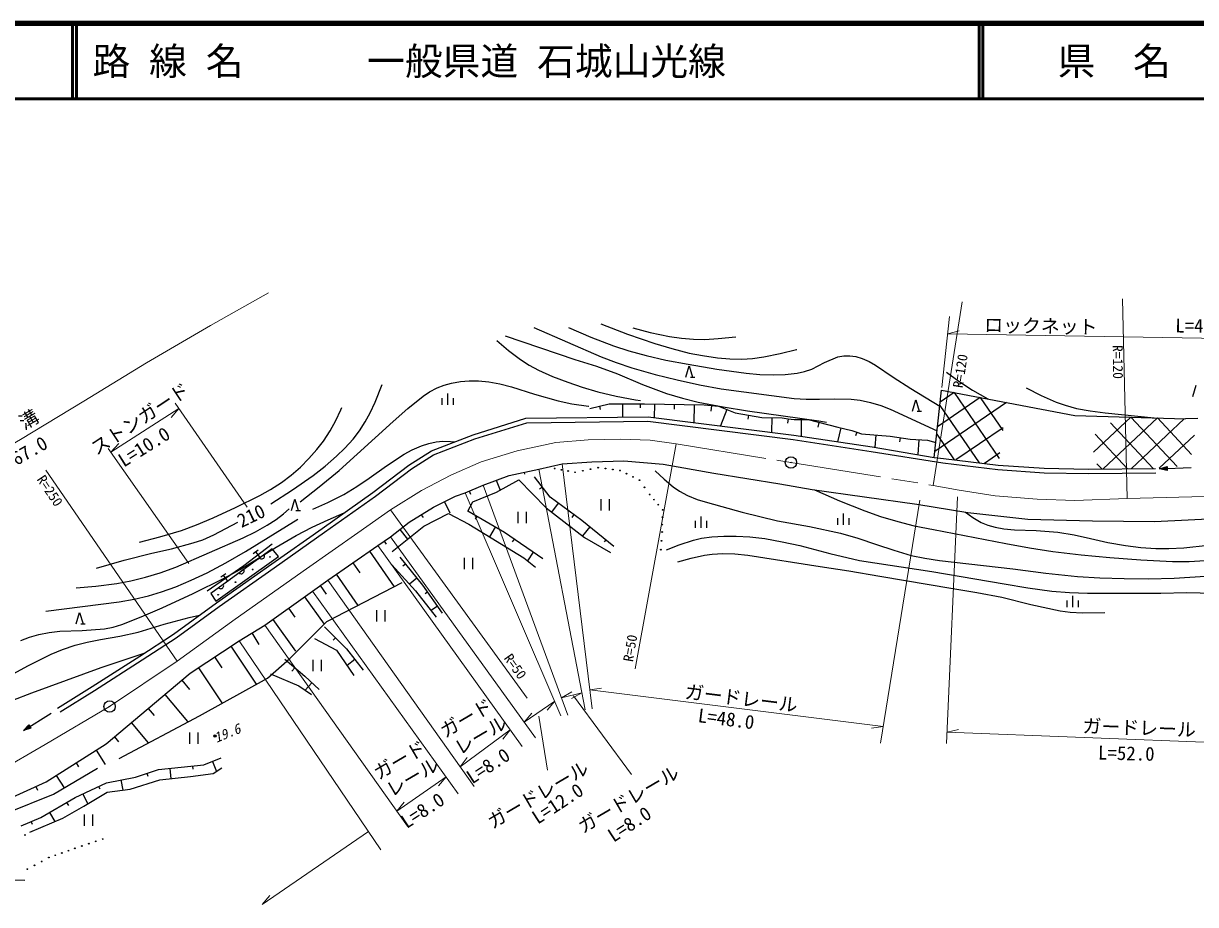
# Model space of a CAD drawing. Units: millimetres, scale not verified. Extents: x 40000 to 680000, y 20000 to 380000.
# Drawn here: x 171234 to 326404, y 263295 to 380000 of the extents above; entities that cross this region are included whole.
import ezdxf
from ezdxf.enums import TextEntityAlignment as Align

# ---------------------------------------------------------------- set-up
doc = ezdxf.new("R2010")
doc.units = ezdxf.units.MM
doc.header["$LTSCALE"] = 1000
doc.linetypes.add('CHAIN', pattern=[18.5, 12, -1.5, 3.5, -1.5])
for name, color, linetype, lineweight in [('M-BGD', 7, 'Continuous', 25), ('M-BMK', 2, 'CHAIN', 13), ('M-BMK-SRVR', 3, 'Continuous', 25), ('M-STR-HTXT', 7, 'Continuous', 13), ('M-TTL', 2, 'Continuous', 140), ('M-TTL-LINE', 7, 'Continuous', 50)]:
    doc.layers.add(name, color=color, linetype=linetype, lineweight=lineweight)
doc.layers.add('M-TTL-TXT', color=7, linetype='Continuous')
doc.styles.add('ＭＳ ゴシック', font='')
doc.styles.get('ＭＳ ゴシック').set_extended_font_data('MS Gothic')

msp = doc.modelspace()

# ---------------------------------------------------------------- linework, layer by layer
at = {"layer": 'M-BGD'}
for p, q in [((258926, 333142), (259376, 334642)), ((259376, 334642), (259826, 333142)), ((259526, 333142), (260126, 333142)), ((326039, 330576), (326489, 332076)), ((227381, 330976), (227381, 329476)), ((291817, 322525), (292782, 331411)), ((294433, 331101), (292613, 329857)), ((292782, 331411), (310424, 328093)), ((294433, 331101), (300385, 322391)), ((226631, 330376), (226631, 329476)), ((228131, 330376), (228131, 329476)), ((246203, 328992), (248779, 329606)), ((247491, 329299), (247595, 328861)), ((248779, 329606), (252338, 329606)), ((250558, 329606), (250558, 327870)), ((252338, 329606), (253442, 329606)), ((252890, 329606), (252890, 329093)), ((253442, 329606), (261356, 329483)), ((254761, 329585), (254733, 327807)), ((257399, 329544), (257390, 328924)), ((260037, 329504), (260001, 327144)), ((261356, 329483), (263258, 329299)), ((262307, 329391), (262235, 328639)), ((263258, 329299), (264363, 328870)), ((288930, 328636), (289380, 330136)), ((289380, 330136), (289830, 328636)), ((301382, 329794), (291903, 323316)), ((297907, 330448), (292258, 326587)), ((292564, 329405), (297750, 321816)), ((297907, 330448), (300883, 326093)), ((230785, 325527), (237758, 327718)), ((237758, 327718), (253919, 327910)), ((253919, 327910), (273219, 325480)), ((264363, 328870), (263519, 326701)), ((264363, 328870), (265467, 328440)), ((265467, 328440), (268964, 327827)), ((267215, 328133), (267118, 327576)), ((268964, 327827), (271663, 327765)), ((270314, 327796), (270269, 325852)), ((271663, 327765), (272461, 327643)), ((272461, 327643), (272367, 327034)), ((272461, 327643), (273259, 327520)), ((273259, 327520), (275099, 327520)), ((274179, 327520), (274179, 325334)), ((275099, 327520), (279026, 326538)), ((289530, 328636), (290130, 328636)), ((310424, 328093), (325062, 327622)), ((317837, 327855), (312876, 323203)), ((321370, 327741), (314175, 320994)), ((317837, 327855), (323953, 321331)), ((324904, 327627), (317865, 321027)), ((321370, 327741), (325886, 322925)), ((326712, 327653), (325062, 327622)), ((230982, 324960), (237854, 327119)), ((237854, 327119), (253884, 327309)), ((253884, 327309), (273136, 324886)), ((276548, 327161), (276392, 326528)), ((279447, 326442), (278991, 324601)), ((279026, 326538), (280897, 326083)), ((280897, 326083), (281541, 325868)), ((281541, 325868), (281383, 325395)), ((281541, 325868), (282185, 325654)), ((300933, 326459), (294679, 322185)), ((315138, 327078), (320787, 321054)), ((225270, 323407), (230785, 325527)), ((225541, 322868), (230982, 324960)), ((273136, 324886), (283480, 323309)), ((273219, 325480), (283572, 323902)), ((282185, 325654), (285989, 325347)), ((284087, 325500), (283953, 323839)), ((285989, 325347), (288627, 324917)), ((287308, 325132), (287220, 324591)), ((288627, 324917), (290897, 324795)), ((289762, 324856), (289655, 322886)), ((290897, 324795), (292032, 324502)), ((292149, 325581), (294451, 322212)), ((313114, 325582), (317388, 321023)), ((326267, 325478), (321601, 321103)), ((222253, 321496), (225270, 323407)), ((222596, 321003), (225541, 322868)), ((283480, 323309), (292952, 321788)), ((283572, 323902), (291817, 322525)), ((300484, 323124), (298448, 321733)), ((217480, 317855), (222253, 321496)), ((239465, 320981), (242532, 321672)), ((242532, 321672), (246485, 321952)), ((246485, 321952), (250706, 322051)), ((250706, 322051), (255909, 321609)), ((255909, 321609), (262633, 320431)), ((291817, 322525), (293036, 322382)), ((292952, 321788), (300209, 320917)), ((293036, 322382), (300267, 321514)), ((300267, 321514), (306371, 321075)), ((313341, 321684), (313990, 320993)), ((321651, 321012), (322637, 321336)), ((321930, 321024), (322601, 321254)), ((322601, 321254), (322619, 320854)), ((322637, 321336), (322662, 320776)), ((217835, 317371), (222596, 321003)), ((232103, 318834), (235554, 320138)), ((235554, 320138), (239465, 320981)), ((237509, 320560), (237563, 320309)), ((240982, 317238), (238896, 319937)), ((262633, 320431), (271387, 319033)), ((300209, 320917), (306345, 320475)), ((306345, 320475), (312234, 320377)), ((306371, 321075), (312237, 320977)), ((312234, 320377), (321124, 320457)), ((312237, 320977), (321118, 321057)), ((321651, 321012), (325823, 321196)), ((322662, 320776), (321651, 321012)), ((322619, 320854), (321930, 321024)), ((322090, 321031), (322564, 321172)), ((322575, 320932), (322090, 321031)), ((322330, 321042), (322528, 321090)), ((322532, 321011), (322330, 321042)), ((322528, 321090), (322532, 321011)), ((322564, 321172), (322575, 320932)), ((229725, 317837), (232103, 318834)), ((230262, 318106), (230433, 317673)), ((233828, 319486), (234325, 318171)), ((233866, 317913), (236810, 319569)), ((236810, 319569), (240430, 315827)), ((239939, 318588), (239565, 318299)), ((271387, 319033), (275657, 318248)), ((275657, 318248), (289516, 316346)), ((206704, 315480), (207154, 316980)), ((207154, 316980), (207604, 315480)), ((210765, 313100), (217480, 317855)), ((211111, 312610), (217835, 317371)), ((225507, 315920), (228422, 317377)), ((226964, 316649), (227694, 315189)), ((228422, 317377), (229725, 317837)), ((230062, 315397), (230737, 316624)), ((230737, 316624), (233866, 317913)), ((245154, 314170), (240982, 317238)), ((247658, 316991), (247658, 315491)), ((248798, 315491), (248798, 316991)), ((207304, 315480), (207904, 315480)), ((222286, 313926), (225507, 315920)), ((224233, 313434), (227485, 315091)), ((227485, 315091), (230184, 313680)), ((234909, 312575), (230062, 315397)), ((236694, 315290), (236694, 313790)), ((237834, 313790), (237834, 315290)), ((240430, 315827), (245522, 311900)), ((242025, 316471), (241146, 315275)), ((279742, 315073), (279742, 313573)), ((289516, 316346), (296240, 315217)), ((296240, 315217), (304209, 314325)), ((219832, 312009), (222286, 313926)), ((223897, 314923), (224131, 314544)), ((230184, 313680), (237485, 309201)), ((231273, 314692), (231057, 314320)), ((244111, 314937), (243837, 314564)), ((249387, 310735), (245154, 314170)), ((260179, 314114), (260179, 313214)), ((260929, 314714), (260929, 313214)), ((261679, 314114), (261679, 313214)), ((278992, 314473), (278992, 313573)), ((280492, 314473), (280492, 313573)), ((304209, 314325), (312740, 314133)), ((312740, 314133), (320984, 314037)), ((320984, 314037), (330858, 314517)), ((204098, 308404), (210765, 313100)), ((204444, 307913), (211111, 312610)), ((218145, 310858), (219832, 312009)), ((220061, 310060), (224233, 313434)), ((221059, 312967), (222065, 311680)), ((233697, 313281), (232943, 311987)), ((240001, 309078), (234909, 312575)), ((246213, 313311), (245242, 312116)), ((245522, 311900), (248958, 309937)), ((204152, 310419), (196024, 304490)), ((200405, 308204), (204143, 311062)), ((205016, 309398), (204152, 310419)), ((211550, 306277), (218145, 310858)), ((218989, 311434), (219254, 311045)), ((236182, 311701), (235935, 311342)), ((248329, 311594), (248113, 311328)), ((196692, 303469), (205016, 309398)), ((201653, 309787), (202288, 310273)), ((201971, 310030), (202578, 309236)), ((202896, 309479), (202260, 308993)), ((202474, 309195), (202557, 309136)), ((202557, 309136), (202643, 309100)), ((202643, 309100), (202754, 309082)), ((202754, 309082), (202847, 309090)), ((202847, 309090), (202944, 309121)), ((202944, 309121), (203047, 309197)), ((203047, 309197), (203106, 309279)), ((203106, 309279), (203142, 309365)), ((203151, 309570), (203121, 309666)), ((203142, 309365), (203160, 309477)), ((203160, 309477), (203151, 309570)), ((217046, 310095), (220312, 305394)), ((221043, 309324), (224049, 305581)), ((229577, 309216), (229577, 307716)), ((230717, 307716), (230717, 309216)), ((237485, 309201), (239019, 307974)), ((238728, 309952), (237954, 308826)), ((195536, 304843), (200405, 308204)), ((196782, 303248), (204098, 308404)), ((197130, 302760), (204444, 307913)), ((200338, 307220), (200397, 307303)), ((200397, 307303), (200433, 307389)), ((200442, 307593), (200411, 307690)), ((200433, 307389), (200450, 307500)), ((200450, 307500), (200442, 307593)), ((214848, 308568), (215768, 307242)), ((220000, 308281), (223129, 304845)), ((221795, 308388), (221467, 308125)), ((197358, 306707), (198016, 307162)), ((197687, 306935), (198255, 306112)), ((197733, 305617), (197702, 305713)), ((198584, 306339), (197926, 305884)), ((199765, 307218), (199847, 307160)), ((199847, 307160), (199933, 307123)), ((199933, 307123), (200045, 307106)), ((200045, 307106), (200138, 307114)), ((200138, 307114), (200235, 307145)), ((200235, 307145), (200338, 307220)), ((209479, 304820), (211550, 306277)), ((211398, 300765), (221367, 305942)), ((212649, 307040), (215521, 302907)), ((223298, 306517), (222321, 305732)), ((196024, 304490), (196692, 303469)), ((197056, 305242), (197138, 305183)), ((197138, 305183), (197224, 305147)), ((197224, 305147), (197336, 305129)), ((197336, 305129), (197429, 305138)), ((197429, 305138), (197525, 305169)), ((197525, 305169), (197629, 305244)), ((197629, 305244), (197687, 305326)), ((197687, 305326), (197724, 305412)), ((197724, 305412), (197741, 305524)), ((197741, 305524), (197733, 305617)), ((203191, 300295), (209479, 304820)), ((210515, 305548), (211325, 304397)), ((223129, 304845), (225890, 301348)), ((224049, 305581), (226687, 301900)), ((224709, 304661), (224434, 304464)), ((310104, 304166), (310104, 302666)), ((191096, 299131), (196782, 303248)), ((191437, 298637), (197130, 302760)), ((208431, 304065), (211046, 300431)), ((226028, 302820), (225197, 302225)), ((309354, 303566), (309354, 302666)), ((310854, 303566), (310854, 302666)), ((178223, 300497), (178673, 301997)), ((178673, 301997), (179123, 300497)), ((204239, 301049), (207269, 296838)), ((206335, 302557), (207182, 301380)), ((217982, 302283), (217982, 300783)), ((219122, 300783), (219122, 302283)), ((178823, 300497), (179423, 300497)), ((199780, 298247), (203191, 300295)), ((206509, 295877), (211398, 300765)), ((211072, 300073), (213986, 297159)), ((186645, 296196), (191096, 299131)), ((186971, 295692), (191437, 298637)), ((193309, 293934), (199780, 298247)), ((201485, 299271), (202395, 297756)), ((209769, 298540), (212683, 297006)), ((212529, 298616), (212229, 298316)), ((198701, 297528), (202061, 292489)), ((212683, 297006), (214983, 293631)), ((213986, 297159), (216210, 294322)), ((180319, 292175), (186645, 296196)), ((180639, 291668), (186971, 295692)), ((196545, 296091), (197513, 294638)), ((203537, 293288), (206509, 295877)), ((205857, 295779), (208465, 293555)), ((209559, 295716), (209559, 294216)), ((210699, 294216), (210699, 295716)), ((215098, 295740), (214086, 294947)), ((182165, 284587), (193309, 293934)), ((194388, 294653), (197483, 290010)), ((194526, 288303), (203537, 293288)), ((203940, 293862), (207698, 292251)), ((207161, 294667), (206752, 294187)), ((208465, 293555), (210382, 291791)), ((175757, 289330), (180319, 292175)), ((192195, 292999), (193207, 291792)), ((207698, 292251), (209385, 291101)), ((209423, 292673), (208520, 291691)), ((176075, 288821), (180639, 291668)), ((189966, 291130), (192959, 287561)), ((171235, 286351), (174916, 288652)), ((187737, 289260), (188521, 288326)), ((171235, 286351), (171935, 287119)), ((171935, 287119), (172232, 286644)), ((183885, 282648), (194526, 288303)), ((185509, 287391), (187737, 284733)), ((172232, 286644), (171235, 286351)), ((171473, 286500), (171943, 287030)), ((172155, 286691), (171473, 286500)), ((171609, 286585), (171952, 286941)), ((172079, 286737), (171609, 286585)), ((171812, 286712), (171960, 286852)), ((172003, 286784), (171812, 286712)), ((171943, 287030), (172155, 286691)), ((171952, 286941), (172079, 286737)), ((171960, 286852), (172003, 286784)), ((183280, 285522), (183834, 284861)), ((193215, 286084), (193215, 284584)), ((194355, 284584), (194355, 286084)), ((174257, 279554), (182165, 284587)), ((180847, 283748), (182071, 281825)), ((195104, 281790), (197405, 282710)), ((175200, 277901), (181028, 281352)), ((178211, 282071), (178542, 281551)), ((186055, 280180), (189122, 281177)), ((189122, 281177), (195104, 281790)), ((190618, 281330), (190758, 279964)), ((193609, 281637), (193649, 281238)), ((196254, 282250), (196779, 280939)), ((196331, 280640), (197481, 281407)), ((168745, 277038), (174257, 279554)), ((175575, 280393), (176624, 278744)), ((178079, 277496), (182220, 279413)), ((182220, 279413), (186055, 280180)), ((184137, 279796), (184407, 278450)), ((185364, 278569), (189276, 279796)), ((187588, 280678), (187713, 280294)), ((189276, 279796), (193340, 280256)), ((193340, 280256), (196331, 280640)), ((169064, 275447), (175200, 277901)), ((172879, 278925), (173105, 278430)), ((179114, 277975), (179722, 276661)), ((179229, 276345), (182297, 278186)), ((181185, 278934), (181338, 278602)), ((182297, 278186), (185364, 278569)), ((173554, 274811), (178079, 277496)), ((176468, 274735), (179229, 276345)), ((176948, 276825), (177186, 276424)), ((170947, 273738), (173554, 274811)), ((172097, 272894), (176468, 274735)), ((174685, 275483), (175397, 274284)), ((179289, 275219), (179289, 273719)), ((180429, 273719), (180429, 275219)), ((172251, 274275), (172389, 273938))]:
    msp.add_line(p, q, dxfattribs=at)
for points in [[(247657, 340200), (251213, 338851), (254801, 337605), (257051, 336931), (259380, 336349), (261150, 335999), (263131, 335714), (264734, 335582), (266338, 335553), (267734, 335626), (269272, 335823), (271426, 336267), (273566, 336814), (273608, 336826)], [(235025, 338620), (244218, 335507), (247076, 334588), (249898, 333573), (253175, 332189), (256380, 330964), (258493, 330346), (260542, 329852), (263880, 329206), (267087, 328685), (276526, 327378), (277553, 327180)], [(238810, 339708), (247716, 335836), (249698, 335076), (251785, 334384), (254868, 333519), (257798, 332799), (260728, 332147), (263599, 331610), (273260, 330313), (274857, 330215), (276632, 330223), (278636, 330280), (280832, 330228), (282012, 330084), (283387, 329798), (284732, 329391), (285972, 328905), (292201, 326060)], [(243405, 339709), (246354, 338459), (249339, 337309), (251371, 336642), (253685, 336001), (256278, 335410), (259225, 334849), (263008, 334217), (266918, 333674), (268714, 333511), (270514, 333448), (272057, 333513), (273661, 333695), (274643, 333910), (275593, 334230), (277273, 335109), (279028, 335853), (279830, 335979), (280645, 335987), (281445, 335878), (282276, 335639), (283180, 335230), (284048, 334717), (286360, 333140), (288728, 331653), (292553, 329307)], [(251890, 339669), (254214, 339068), (256751, 338530), (258339, 338300), (259935, 338170), (261422, 338153), (263218, 338254), (265535, 338491)], [(233915, 337996), (235436, 336686), (237020, 335471), (238199, 334726), (239435, 334070), (241268, 333250), (243287, 332465), (245179, 331811), (247287, 331194), (249700, 330640), (252258, 330160), (252909, 330045)], [(293452, 333815), (295064, 332629), (296875, 331427), (298897, 330261)], [(203991, 316384), (206844, 318235), (209589, 320142), (211177, 321360), (212695, 322664), (213794, 323737), (214865, 324934), (215723, 326046), (216489, 327217), (217135, 328404), (217799, 329859), (218715, 332182)], [(207866, 316652), (210395, 318613), (213015, 320779), (220187, 327291), (222104, 328989), (224139, 330637), (224972, 331190), (226001, 331740), (226931, 332102), (227898, 332371), (229090, 332579), (230257, 332676), (231462, 332674), (232857, 332545), (234284, 332275), (235830, 331866), (238882, 330895), (242014, 330007), (243848, 329629), (246023, 329292), (246068, 329286)], [(303983, 331735), (305958, 330737), (307968, 329846), (309121, 329435), (310659, 329019), (312430, 328683), (314422, 328413), (320924, 327755)], [(186583, 311279), (189295, 311991), (192164, 312860), (194151, 313590), (196366, 314518), (199315, 315866), (202541, 317464), (203933, 318255), (205397, 319215), (206677, 320184), (207892, 321234), (209032, 322365), (210087, 323569), (210938, 324687), (211819, 326028), (212598, 327428), (213247, 328810), (213387, 329125)], [(209534, 315664), (211548, 316563), (213657, 317627), (215363, 318660), (217017, 319784), (219302, 321406), (221649, 322943), (222705, 323515), (223946, 324058), (224905, 324369), (225887, 324577), (226765, 324654), (227764, 324627), (228337, 324586)], [(254862, 320748), (256038, 319638), (257267, 318616), (258097, 318055), (259144, 317497), (260435, 316967), (261778, 316529), (266403, 315279), (271048, 314128), (275281, 313359), (279402, 312503), (281704, 311825), (284170, 310986), (286447, 310215), (288745, 309545), (290549, 309158), (292520, 308845), (302213, 307770), (306575, 307187), (310757, 306736), (313751, 306557), (316951, 306470), (320154, 306444), (323553, 306520), (327705, 306812)], [(275957, 318207), (279261, 316777), (282601, 315443), (284679, 314713), (286976, 314017), (289168, 313476), (291716, 312960), (301283, 311127), (304425, 310529), (307503, 310047), (311276, 309613), (315065, 309283), (319174, 308959), (323370, 308730), (325569, 308738), (327689, 308851)], [(170907, 298279), (172033, 298702), (173283, 299056), (174655, 299325), (176049, 299487), (178986, 299593), (181946, 299800), (183113, 300051), (184261, 300405), (186831, 301408), (189584, 302602), (193684, 304489), (197815, 306513), (199911, 307685), (202125, 309045), (204671, 310635), (207318, 312167), (209448, 313273), (211566, 314255), (213701, 315179)], [(178233, 305240), (180826, 305462), (183604, 305809), (185449, 306157), (187394, 306639), (189312, 307224), (191386, 307974), (200308, 311889), (201934, 312658), (203521, 313529), (204691, 314302), (205656, 315069), (206393, 315731)], [(295945, 315267), (296927, 314556), (298017, 313907), (298916, 313533), (299854, 313266), (301023, 313057), (302431, 312928), (305315, 312835), (308160, 312618), (310336, 312247), (312480, 311777), (314811, 311253), (317150, 310841), (319141, 310601), (321137, 310466), (322878, 310453), (324872, 310546), (334495, 311588)], [(174184, 302173), (183909, 303390), (185878, 303747), (187804, 304197), (189528, 304711), (191412, 305389), (193445, 306243), (195563, 307248), (198042, 308551), (200647, 310041), (207559, 314320)], [(180908, 307871), (184557, 308917), (188243, 309859), (190819, 310431), (193722, 311187), (194974, 311623), (196437, 312255), (199620, 313930)], [(256381, 310269), (258062, 310938), (259958, 311566), (260989, 311808), (262372, 312011), (263975, 312109), (265602, 312099), (267402, 311991), (269388, 311761), (271683, 311358), (274026, 310839), (277979, 309782), (281901, 308848), (291506, 307410), (301076, 305774), (304204, 305238), (307373, 304803), (309709, 304609), (312107, 304518), (321793, 304552), (325210, 304611), (328807, 304559)], [(257882, 308679), (259620, 309179), (261374, 309576), (262420, 309722), (263817, 309797), (265422, 309750), (267116, 309589), (276715, 308066), (280484, 307509), (284622, 306790), (294273, 305147), (297431, 304636), (300771, 303990), (304585, 303043), (308489, 302180), (309824, 302020), (311417, 301941), (314412, 301981)], [(142198, 283968), (151634, 286563), (155075, 287628), (158483, 288789), (161119, 289779), (164075, 291004), (166439, 292088), (168886, 293324), (171883, 294948), (174922, 296467), (176391, 297074), (178096, 297653), (179669, 298064), (181436, 298411), (184002, 298850), (186415, 299377), (189859, 300427), (193181, 301322), (194531, 301618)], [(154295, 283967), (157521, 285053), (160894, 286307), (164034, 287674), (167476, 289288), (169848, 290353), (172352, 291359), (181504, 294676), (187328, 296647)], [(162964, 266996), (165953, 266724), (168860, 266565), (171400, 266517)]]:
    msp.add_lwpolyline(points, dxfattribs=at)
for centre, radius in [((247326, 321166), 50), ((241558, 321043), 50), ((242458, 320879), 50), ((243358, 320716), 50), ((244258, 320552), 50), ((245280, 320757), 50), ((246303, 320961), 50), ((248287, 321043), 50), ((249248, 320920), 50), ((250209, 320797), 50), ((251068, 320368), 50), ((251927, 319939), 50), ((252786, 319509), 50), ((253461, 318558), 50), ((254136, 317607), 50), ((254708, 316932), 50), ((255281, 316257), 50), ((255853, 315583), 50), ((255812, 313619), 50), ((255833, 314601), 50), ((255792, 312638), 50), ((255608, 310306), 50), ((255700, 311472), 50), ((203867, 309336), 50), ((201582, 307669), 50), ((199297, 306002), 50), ((197012, 304335), 50), ((196608, 285635), 150), ((196608, 285635), 90), ((196608, 285635), 30), ((171446, 272508), 50), ((180802, 271665), 50), ((181722, 271972), 50), ((176316, 270131), 50), ((177178, 270438), 50), ((178041, 270745), 50), ((178961, 271051), 50), ((179882, 271358), 50), ((172698, 268495), 50), ((173644, 269006), 50), ((174590, 269518), 50), ((175453, 269824), 50), ((171753, 267984), 50)]:
    msp.add_circle(centre, radius, dxfattribs=at)
at = {"layer": 'M-BMK'}
for p, q in [((236575, 323410), (241713, 324484)), ((241713, 324484), (246008, 324868)), ((246008, 324868), (250226, 324944)), ((250226, 324944), (254213, 324791)), ((254213, 324791), (257664, 324331)), ((257664, 324331), (272846, 321847)), ((231820, 321953), (236575, 323410)), ((227832, 320190), (231820, 321953)), ((272846, 321847), (291679, 318818)), ((223921, 318119), (227832, 320190)), ((219805, 315556), (223921, 318119)), ((291679, 318818), (295117, 318198)), ((295117, 318198), (299878, 317412)), ((299878, 317412), (305424, 316971)), ((305424, 316971), (310430, 316823)), ((310430, 316823), (317351, 317069)), ((317351, 317069), (340792, 317684)), ((215510, 312550), (219805, 315556)), ((208700, 307764), (215510, 312550)), ((199277, 301077), (208700, 307764)), ((191565, 295532), (199277, 301077)), ((182648, 289529), (191565, 295532)), ((174097, 284487), (182648, 289529)), ((167195, 280499), (174097, 284487))]:
    msp.add_line(p, q, dxfattribs=at)
at = {"layer": 'M-BMK-SRVR'}
for centre, radius in [((272846, 321847), 750), ((272846, 321847), 30), ((182648, 289529), 750), ((182648, 289529), 30)]:
    msp.add_circle(centre, radius, dxfattribs=at)
at = {"layer": 'M-STR-HTXT'}
for p, q in [((291679, 318818), (295526, 343119)), ((317351, 317069), (316725, 343537)), ((293842, 341176), (292821, 331770)), ((293591, 338869), (295098, 339265)), ((293591, 338869), (342480, 338089)), ((182818, 323204), (191811, 328981)), ((191811, 328981), (190776, 327817)), ((191301, 329718), (200872, 315914)), ((182818, 323204), (183853, 324368)), ((257664, 324331), (252220, 294499)), ((182466, 323705), (193141, 308490)), ((242532, 321672), (246520, 289232)), ((191565, 295532), (174185, 320832)), ((239465, 320981), (245600, 289079)), ((232103, 318834), (243299, 288388)), ((229725, 317837), (242379, 288312)), ((289903, 316863), (284697, 284671)), ((294903, 317300), (293446, 284631)), ((219805, 315556), (237897, 290647)), ((219832, 312009), (239005, 285398)), ((218145, 310858), (237241, 284247)), ((211550, 306277), (230900, 278913)), ((209479, 304820), (228805, 277978)), ((203191, 300295), (222056, 273684)), ((199780, 298247), (218562, 270535)), ((246211, 291744), (247752, 291975)), ((246211, 291744), (285058, 286901)), ((237515, 287465), (241563, 290216)), ((241563, 290216), (240558, 289025)), ((242452, 290694), (243812, 291452)), ((242452, 290694), (245164, 291345)), ((245164, 291345), (243804, 290587)), ((244060, 290952), (251729, 280503)), ((237515, 287465), (238520, 288655)), ((239459, 288268), (240609, 281079)), ((229040, 281543), (235666, 286442)), ((235666, 286442), (234709, 285213)), ((285058, 286901), (283517, 286670)), ((293513, 286139), (295029, 286500)), ((293513, 286139), (346305, 284041)), ((229040, 281543), (229997, 282773)), ((220660, 275653), (227182, 280233)), ((227182, 280233), (226195, 279027)), ((220660, 275653), (221646, 276859)), ((202848, 263295), (216917, 272962)), ((202848, 263295), (203847, 264491))]:
    msp.add_line(p, q, dxfattribs=at)
msp.add_lwpolyline([(102062, 290255), (111057, 294152), (115103, 296024), (119231, 298047), (127929, 302560), (136599, 307140), (145190, 311496), (153972, 315858), (162687, 320335), (166726, 322530), (170847, 324887), (179226, 329969), (187532, 335057), (195997, 339995), (203673, 344335)], dxfattribs=at)
at = {"layer": 'M-TTL'}
msp.add_line((680000, 380000), (40000, 380000), dxfattribs=at)
at = {"layer": 'M-TTL-LINE'}
for p, q in [((177750, 380000), (177750, 370000)), ((178250, 380000), (178250, 370000)), ((297750, 380000), (297750, 370000)), ((298250, 380000), (298250, 370000)), ((40000, 370000), (680000, 370000))]:
    msp.add_line(p, q, dxfattribs=at)

# ---------------------------------------------------------------- texts
at = {"layer": 'M-BGD', "style": 'ＭＳ ゴシック'}
msp.add_text('210', height=1833, rotation=25.7, dxfattribs=at).set_placement((200325, 312658), align=Align.BOTTOM_LEFT)
at = {"layer": 'M-BGD', "style": 'ＭＳ ゴシック', "oblique": 15}
msp.add_text('19.6', height=1320, rotation=22.4, dxfattribs=at).set_placement((196942, 284339), align=Align.BOTTOM_LEFT)
at = {"layer": 'M-STR-HTXT', "style": 'ＭＳ ゴシック'}
for s, height, rotation, p in [('ロックネット', 1833, 358.9, (298396, 338617)), ('L=48.0', 1833, 359.4, (323706, 338521)), ('R=120', 1320, 270.6, (315049, 337396)), ('R=120', 1320, 81.2, (295954, 331587)), ('ストンガード', 1833, 33.6, (181200, 322266)), ('側\u3000溝', 1833, 30.4, (167305, 323133)), ('L=10.0', 1833, 32.1, (184806, 320690)), ('L=367.0', 1833, 29.6, (167325, 319055)), ('R=250', 1320, 303.7, (172619, 319387)), ('R=50', 1320, 80.5, (252304, 295312)), ('R=50', 1320, 305.4, (234448, 295689)), ('ガードレール', 1833, 352.9, (258650, 290086)), ('ガード', 1833, 30.4, (227334, 284842)), ('L=48.0', 1833, 352.6, (260374, 286923)), ('レール', 1833, 30.4, (229251, 282566)), ('ガードレール', 1833, 357.9, (311402, 285523)), ('ガード', 1833, 30.4, (218539, 279293)), ('L=52.0', 1833, 358.6, (313465, 281965)), ('レール', 1833, 30.4, (220216, 277016)), ('L=8.0', 1833, 33.2, (230943, 278740)), ('ガードレール', 1833, 30.4, (233608, 272796)), ('ガードレール', 1833, 30.4, (245591, 272197)), ('L=8.0', 1833, 33.2, (222268, 272831)), ('L=12.0', 1833, 33.2, (239614, 273404)), ('L=8.0', 1833, 33.2, (249650, 271008))]:
    msp.add_text(s, height=height, rotation=rotation, dxfattribs=at).set_placement(p, align=Align.BOTTOM_LEFT)
at = {"layer": 'M-TTL-TXT', "style": 'ＭＳ ゴシック'}
for s, p in [('路 線 名', (180380, 375000)), ('一般県道 石城山光線', (216734, 375000))]:
    msp.add_text(s, height=3666, dxfattribs=at).set_placement(p, align=Align.MIDDLE_LEFT)
msp.add_text('県\u3000名', height=3666, dxfattribs=at).set_placement((315625, 375000), align=Align.MIDDLE_CENTER)

doc.saveas('drawing.dxf')
